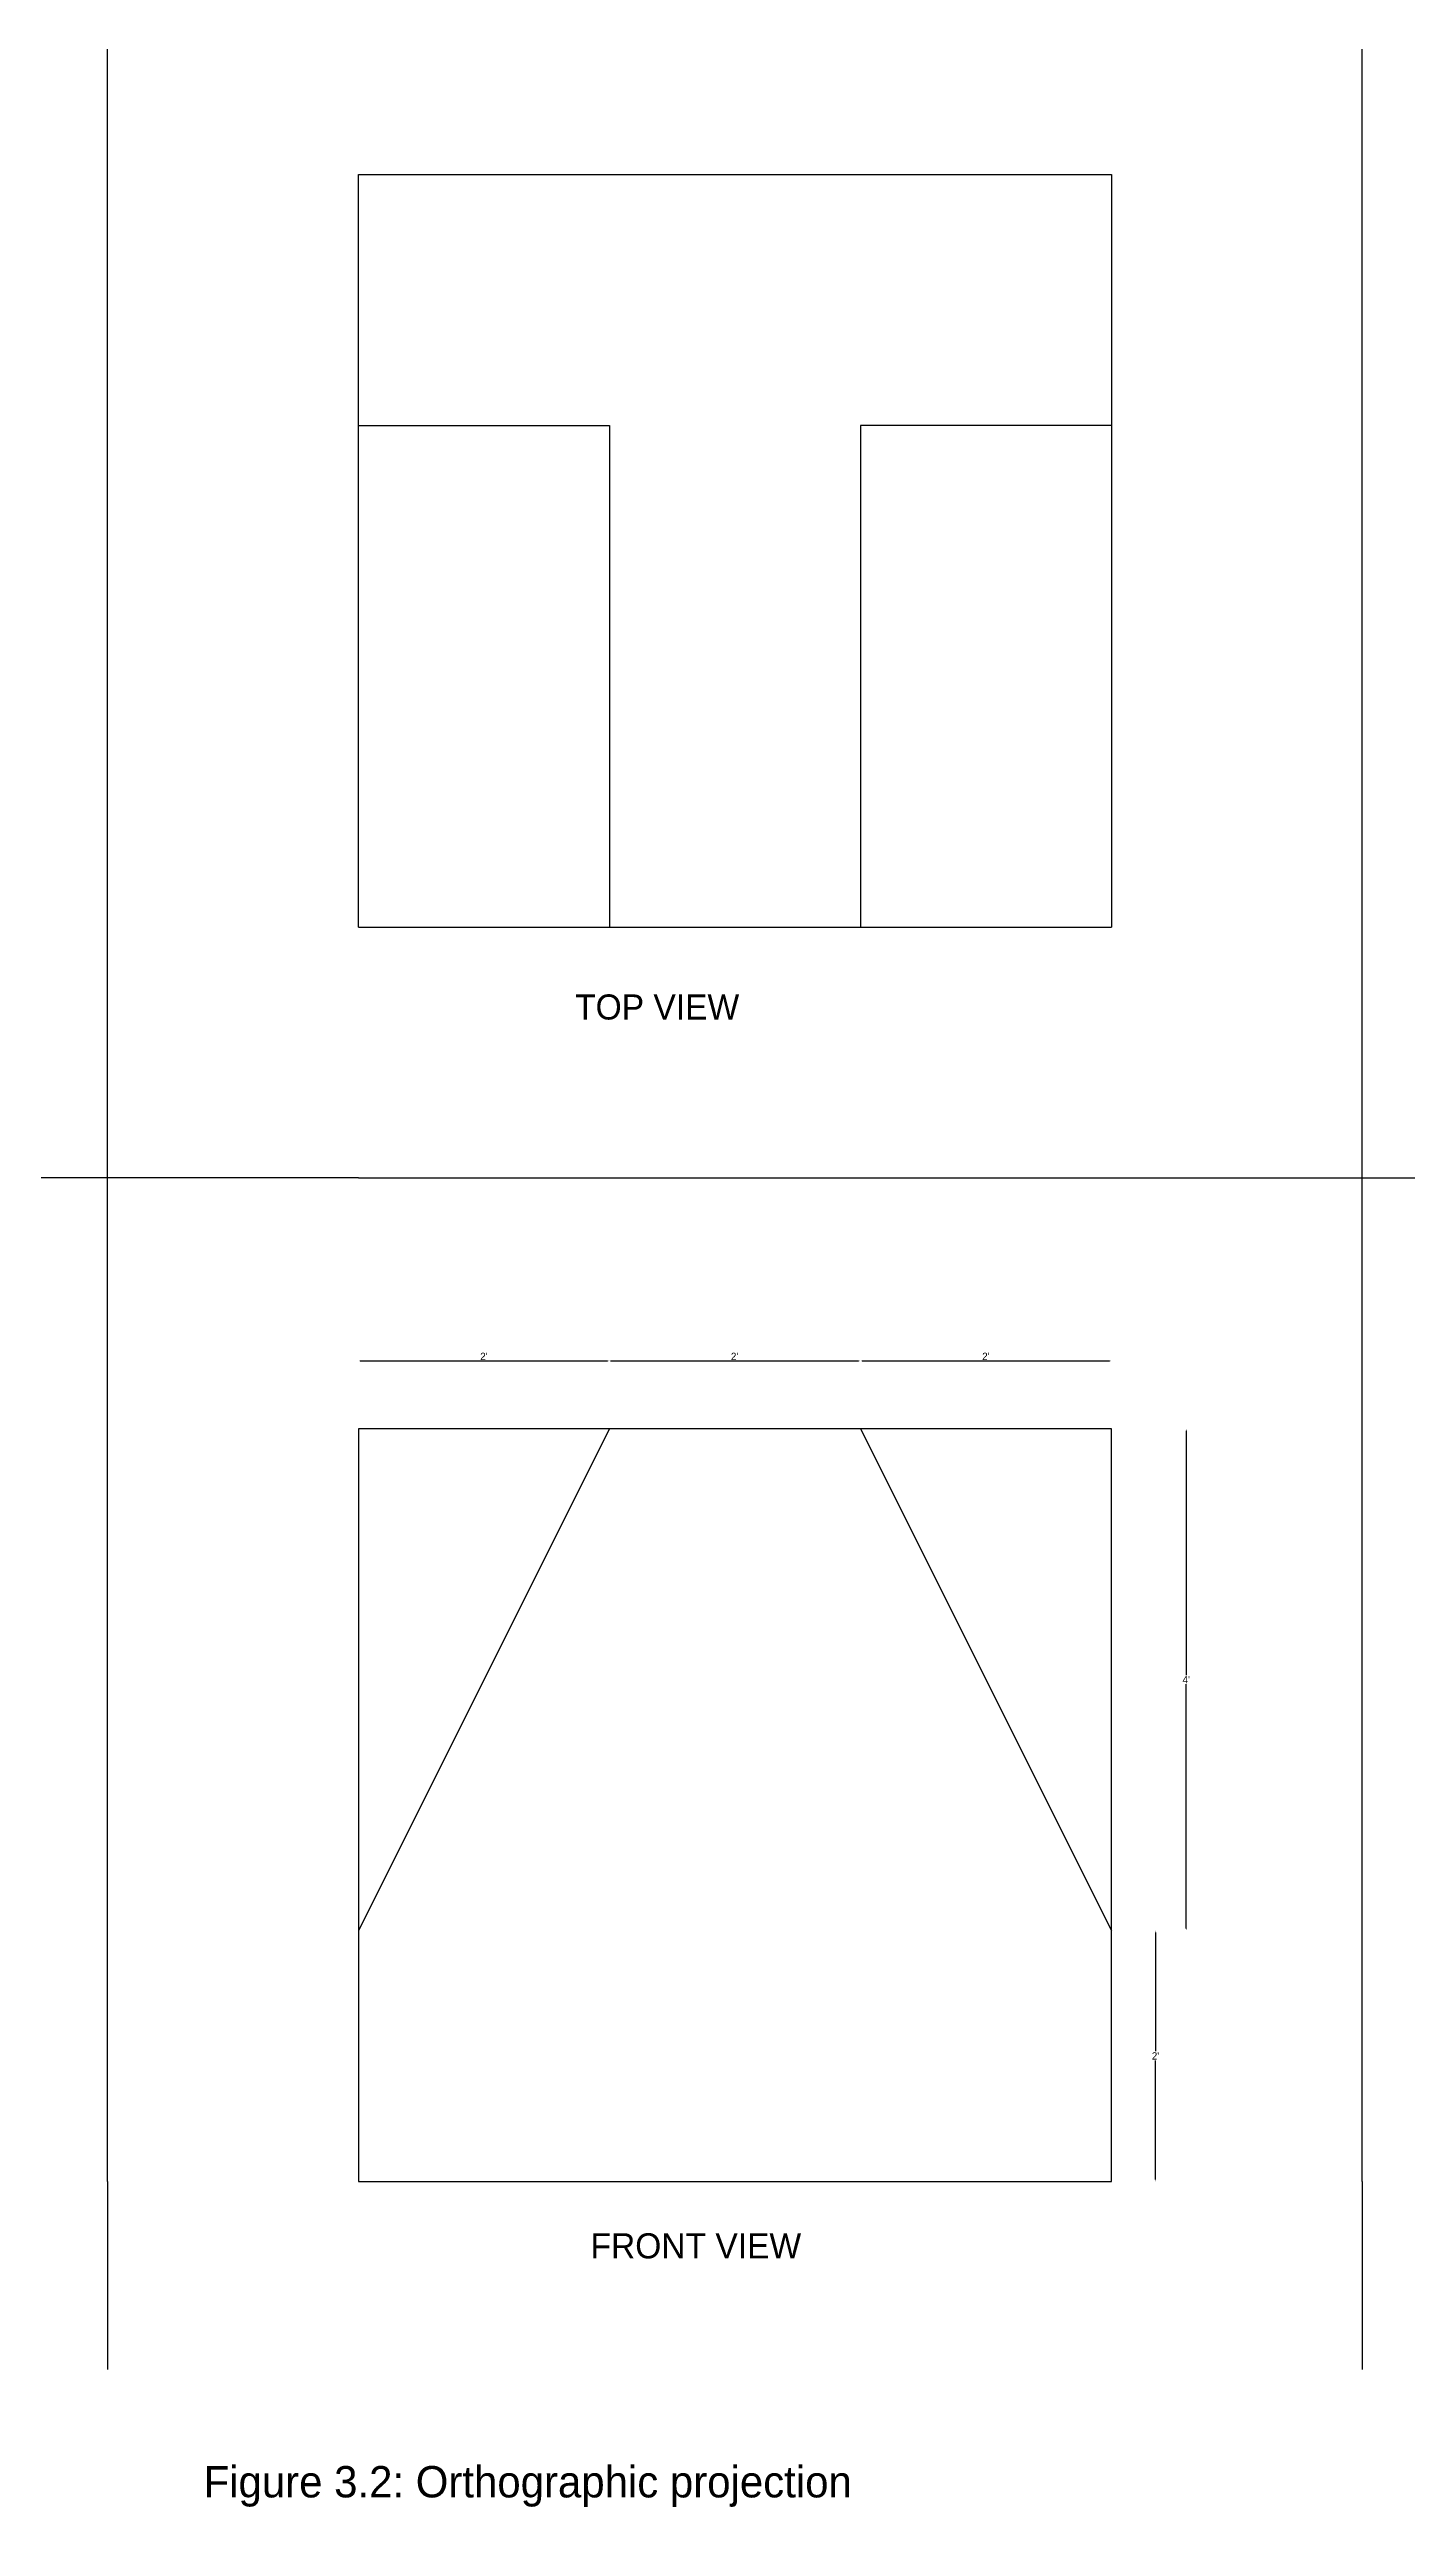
# Model space of a CAD drawing. Header units: inches. Extents: x -47 to 1284, y -112 to 236.
# Drawn here: x 82.7 to 212.6, y 0.9 to 236.1 of the extents above; entities that cross this region are included whole.
import ezdxf

# ---------------------------------------------------------------- set-up
doc = ezdxf.new("R2010")
doc.units = ezdxf.units.IN
doc.header["$MEASUREMENT"] = 0
doc.dimstyles.get("Standard").update_dxf_attribs({"dimtxt": 0.7, "dimasz": 0.18, "dimexe": 0.18, "dimexo": 0.0625, "dimgap": 0.09, "dimtad": 1, "dimtih": 1, "dimtoh": 1, "dimdec": 1, "dimzin": 0, "dimdsep": 46, "dimlunit": 3, "dimtxsty": 'Standard', "dimcen": 0.09, "dimse1": 1, "dimse2": 1, "dimadec": 0, "dimazin": 0, "dimtfac": 1, "dimtdec": 1, "dimtofl": 0, "dimtmove": 0, "dimatfit": 3, "dimfxl": 1, "dimtolj": 1, "dimtzin": 0, "dimarcsym": 0})

# ---------------------------------------------------------------- blocks, each defined once
blk = doc.blocks.new('*D12')
at = {"color": 0, "lineweight": -2}
for p, q in [((188.54, 55.9), (188.54, 44.52)), ((188.54, 32.26), (188.54, 43.64))]:
    blk.add_line(p, q, dxfattribs=at)
at = {"color": 0}
for points in [[(188.51, 55.9), (188.57, 55.9), (188.54, 56.08)], [(188.51, 32.26), (188.57, 32.26), (188.54, 32.08)]]:
    blk.add_solid(points, dxfattribs=at)
at = {"layer": 'Defpoints', "color": 0}
for p in [(184.32, 56.08), (188.54, 56.08), (184.32, 32.08)]:
    blk.add_point(p, dxfattribs=at)
at = {"color": 0, "insert": (188.54, 44.08), "char_height": 0.7, "attachment_point": 5}
blk.add_mtext("\\A1;2'", dxfattribs=at)
blk = doc.blocks.new('*D13')
at = {"color": 0, "lineweight": -2}
for p, q in [((191.48, 103.9), (191.48, 80.52)), ((191.48, 56.26), (191.48, 79.64))]:
    blk.add_line(p, q, dxfattribs=at)
at = {"color": 0}
for points in [[(191.45, 103.9), (191.51, 103.9), (191.48, 104.08)], [(191.45, 56.26), (191.51, 56.26), (191.48, 56.08)]]:
    blk.add_solid(points, dxfattribs=at)
at = {"layer": 'Defpoints', "color": 0}
for p in [(184.32, 104.08), (184.32, 56.08), (191.48, 56.08)]:
    blk.add_point(p, dxfattribs=at)
at = {"color": 0, "insert": (191.48, 80.08), "char_height": 0.7, "attachment_point": 5}
blk.add_mtext("\\A1;4'", dxfattribs=at)
blk = doc.blocks.new('*D14')
at = {"color": 0, "lineweight": -2}
blk.add_line((112.5, 110.57), (136.14, 110.57), dxfattribs=at)
at = {"color": 0}
for points in [[(112.5, 110.6), (112.5, 110.54), (112.32, 110.57)], [(136.14, 110.6), (136.14, 110.54), (136.32, 110.57)]]:
    blk.add_solid(points, dxfattribs=at)
at = {"layer": 'Defpoints', "color": 0}
for p in [(136.32, 110.57), (112.32, 104.08), (136.32, 104.08)]:
    blk.add_point(p, dxfattribs=at)
at = {"color": 0, "insert": (124.32, 111.01), "char_height": 0.7, "attachment_point": 5}
blk.add_mtext("\\A1;2'", dxfattribs=at)
blk = doc.blocks.new('*D15')
at = {"color": 0, "lineweight": -2}
blk.add_line((136.45, 110.57), (160.14, 110.57), dxfattribs=at)
at = {"color": 0}
for points in [[(136.45, 110.6), (136.45, 110.54), (136.27, 110.57)], [(160.14, 110.6), (160.14, 110.54), (160.32, 110.57)]]:
    blk.add_solid(points, dxfattribs=at)
at = {"layer": 'Defpoints', "color": 0}
for p in [(160.32, 110.57), (136.27, 104.08), (160.32, 104.08)]:
    blk.add_point(p, dxfattribs=at)
at = {"color": 0, "insert": (148.29, 111.01), "char_height": 0.7, "attachment_point": 5}
blk.add_mtext("\\A1;2'", dxfattribs=at)
blk = doc.blocks.new('*D16')
at = {"color": 0, "lineweight": -2}
blk.add_line((160.5, 110.57), (184.14, 110.57), dxfattribs=at)
at = {"color": 0}
for points in [[(160.5, 110.6), (160.5, 110.54), (160.32, 110.57)], [(184.14, 110.6), (184.14, 110.54), (184.32, 110.57)]]:
    blk.add_solid(points, dxfattribs=at)
at = {"layer": 'Defpoints', "color": 0}
for p in [(184.32, 110.57), (160.32, 104.08), (184.32, 104.08)]:
    blk.add_point(p, dxfattribs=at)
at = {"color": 0, "insert": (172.32, 111.01), "char_height": 0.7, "attachment_point": 5}
blk.add_mtext("\\A1;2'", dxfattribs=at)

msp = doc.modelspace()

# ---------------------------------------------------------------- linework, layer by layer
at = {"color": 1}
for p, q in [((88.32, 32.08), (88.32, 236.08)), ((208.32, 32.08), (208.32, 236.08)), ((112.32, 128.08), (-13.68, 128.08)), ((112.32, 128.08), (322.32, 128.08)), ((88.32, 32.08), (88.32, 14.08)), ((208.32, 32.08), (208.32, 14.08))]:
    msp.add_line(p, q, dxfattribs=at)
for p, q in [((112.32, 200.08), (112.32, 224.08)), ((112.32, 224.08), (184.32, 224.08)), ((184.32, 224.08), (184.32, 200.08)), ((112.32, 152.08), (112.32, 200.08)), ((112.32, 200.08), (136.32, 200.08)), ((136.32, 200.08), (136.32, 152.08)), ((184.32, 200.08), (160.32, 200.08)), ((160.32, 200.08), (160.32, 152.08)), ((184.32, 200.08), (184.32, 152.08)), ((112.32, 152.08), (136.32, 152.08)), ((136.32, 152.08), (160.32, 152.08)), ((160.32, 152.08), (184.32, 152.08)), ((136.32, 104.08), (112.32, 104.08)), ((112.32, 104.08), (112.32, 56.08)), ((136.32, 104.08), (112.32, 56.08)), ((160.32, 104.08), (136.32, 104.08)), ((184.32, 104.08), (160.32, 104.08)), ((160.32, 104.08), (184.32, 56.08)), ((184.32, 56.08), (184.32, 104.08)), ((112.32, 56.08), (112.32, 32.08)), ((184.32, 32.08), (184.32, 56.08)), ((112.32, 32.08), (184.32, 32.08))]:
    msp.add_line(p, q)

# ---------------------------------------------------------------- texts
at = {"attachment_point": 1}
for s, insert, char_height, width in [('TOP VIEW', (133.04, 145.64), 2.4, 41.971), ('FRONT VIEW', (134.51, 27.11), 2.4, 23.4217), ('Figure 3.2: Orthographic projection', (97.51, 4.84), 3, 258.1234)]:
    msp.add_mtext(s, dxfattribs=dict(at, insert=insert, char_height=char_height, width=width))

# ---------------------------------------------------------------- dimensions: what is measured, and where the dimension line sits
for base, p1, p2, picture, middle in [((136.32, 110.57), (112.32, 104.08), (136.32, 104.08), '*D14', (124.32, 111.01)), ((160.3177, 110.5721), (136.2698, 104.0805), (160.3177, 104.0805), '*D15', (148.2937, 111.0121)), ((184.32, 110.57), (160.32, 104.08), (184.32, 104.08), '*D16', (172.32, 111.01))]:
    dim = msp.add_linear_dim(base=base, p1=p1, p2=p2, dimstyle='Standard')
    dim.commit()
    dim.dimension.update_dxf_attribs({"geometry": picture, "text_midpoint": middle})
dim = msp.add_linear_dim(base=(191.48, 56.08), p1=(184.32, 104.08), p2=(184.32, 56.08), angle=90, dimstyle='Standard')
dim.commit()
dim.dimension.update_dxf_attribs({"geometry": '*D13', "text_midpoint": (191.48, 80.08)})
dim = msp.add_linear_dim(base=(188.54, 56.08), p1=(184.32, 32.08), p2=(184.32, 56.08), angle=90, dimstyle='Standard')
dim.commit()
dim.dimension.update_dxf_attribs({"geometry": '*D12', "text_midpoint": (188.54, 44.08), "dimtype": 160})

doc.saveas('drawing.dxf')
